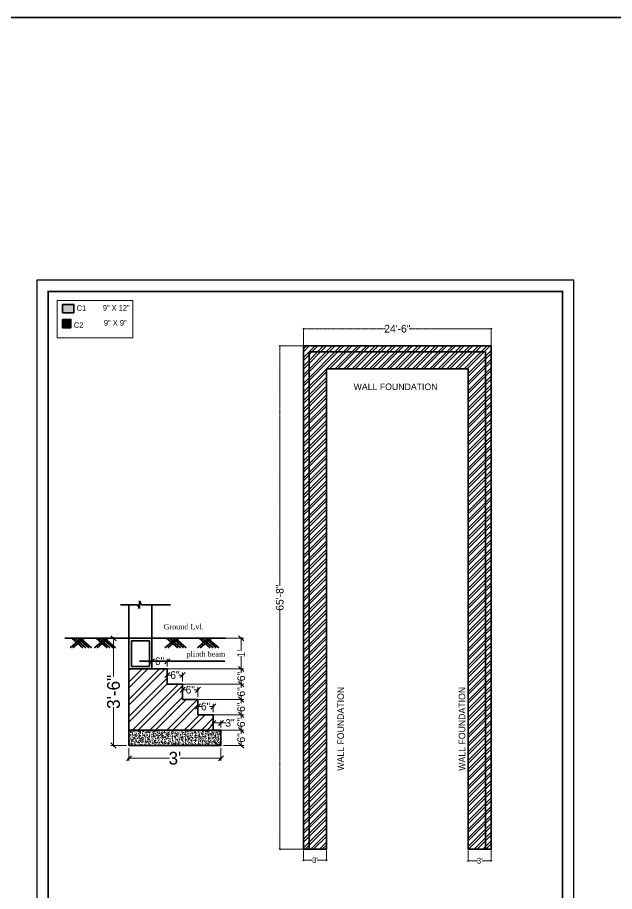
# Model space of a CAD drawing. Header units: millimetres. Extents: x -6808 to 215771, y -89660 to -16303.
# Drawn here: x 101239 to 102173, y -47978 to -46609 of the extents above; entities that cross this region are included whole.
import ezdxf

# ---------------------------------------------------------------- set-up
doc = ezdxf.new("R2010")
doc.units = ezdxf.units.MM
doc.header["$PDMODE"] = 35
doc.linetypes.add('DASHED', pattern=[0.75, 0.5, -0.25])
doc.layers.get('0').update_dxf_attribs({"color": 8})
for name, color, linetype, lineweight in [('column', 5, 'Continuous', 30), ('dim2', 6, 'Continuous', 20), ('wall', 7, 'Continuous', 35), ('WALL FOOTING', 6, 'Continuous', 30)]:
    doc.layers.add(name, color=color, linetype=linetype, lineweight=lineweight)
doc.layers.add('FORMAT', color=7, linetype='Continuous')
doc.styles.add('cdim', font='arial.ttf')
doc.styles.add('SAJ', font='eurr____.ttf')
doc.styles.get("Standard").update_dxf_attribs({"font": 'times.ttf'})
doc.dimstyles.new('SAJ', dxfattribs={"dimtxt": 5, "dimasz": 2, "dimexe": 1, "dimexo": 1, "dimgap": 0.09375, "dimtad": 0, "dimdec": 1, "dimzin": 0, "dimdsep": 46, "dimlunit": 4, "dimtxsty": 'SAJ', "dimblk": 'OBLIQUE', "dimcen": 0.125, "dimdle": 0.375, "dimadec": 0, "dimazin": 0, "dimtfac": 1, "dimtdec": 1, "dimtofl": 0, "dimtmove": 0, "dimatfit": 3, "dimldrblk": 'OBLIQUE', "dimfxl": 1, "dimtolj": 1, "dimtzin": 0, "dimlwd": 5, "dimlwe": 5, "dimarcsym": 1})

# ---------------------------------------------------------------- blocks, each defined once
blk = doc.blocks.new('_Oblique')
at = {"color": 0, "linetype": 'ByBlock', "lineweight": -2}
blk.add_line((-0.5, -0.5), (0.5, 0.5), dxfattribs=at)
blk = doc.blocks.new('*D1150')
at = {"layer": 'Defpoints', "color": 0, "transparency": 16777216}
for p in [(101980.3, -47096.8), (101686.3, -47123.8), (101980.3, -47123.8)]:
    blk.add_point(p, dxfattribs=at)
at = {"layer": 'dim2', "color": 0, "linetype": 'DASHED', "lineweight": 5, "transparency": 16777216}
for p, q in [((101685.9, -47096.8), (101814.8, -47096.8)), ((101686.3, -47122.8), (101686.3, -47095.8)), ((101980.7, -47096.8), (101851.7, -47096.8)), ((101980.3, -47122.8), (101980.3, -47095.8))]:
    blk.add_line(p, q, dxfattribs=at)
at = {"layer": 'dim2', "color": 0, "lineweight": 5, "transparency": 16777216, "xscale": 2, "yscale": 2, "zscale": 2, "rotation": 180}
blk.add_blockref('_Oblique', (101686.3, -47096.8), dxfattribs=at)
at = {"layer": 'dim2', "color": 0, "lineweight": 5, "transparency": 16777216, "xscale": 2, "yscale": 2, "zscale": 2}
blk.add_blockref('_Oblique', (101980.3, -47096.8), dxfattribs=at)
at = {"layer": 'dim2', "color": 0, "transparency": 16777216, "insert": (101833.3, -47096.8), "char_height": 12, "attachment_point": 5, "style": 'SAJ'}
blk.add_mtext('\\A1;24\'-6"', dxfattribs=at)
blk = doc.blocks.new('*D1151')
at = {"layer": 'Defpoints', "color": 0, "transparency": 16777216}
for p in [(101686.3, -47123.8), (101649.3, -47911.8), (101686.3, -47911.8)]:
    blk.add_point(p, dxfattribs=at)
at = {"layer": 'dim2', "color": 0, "linetype": 'DASHED', "lineweight": 5, "transparency": 16777216}
for p, q in [((101685.3, -47123.8), (101648.3, -47123.8)), ((101649.3, -47123.4), (101649.3, -47499.4)), ((101649.3, -47912.1), (101649.3, -47536.2)), ((101685.3, -47911.8), (101648.3, -47911.8))]:
    blk.add_line(p, q, dxfattribs=at)
at = {"layer": 'dim2', "color": 0, "lineweight": 5, "transparency": 16777216, "xscale": 2, "yscale": 2, "zscale": 2}
for p, rotation in [((101649.3, -47123.8), 90), ((101649.3, -47911.8), 270)]:
    blk.add_blockref('_Oblique', p, dxfattribs=dict(at, rotation=rotation))
at = {"layer": 'dim2', "color": 0, "transparency": 16777216, "insert": (101649.3, -47517.8), "char_height": 12, "attachment_point": 5, "rotation": 90, "style": 'SAJ'}
blk.add_mtext('\\A1;65\'-8"', dxfattribs=at)
blk = doc.blocks.new('*D1152')
at = {"layer": 'Defpoints', "color": 0, "transparency": 16777216}
for p in [(101944.3, -47911.8), (101980.3, -47911.8), (101944.3, -47929.9)]:
    blk.add_point(p, dxfattribs=at)
at = {"layer": 'WALL FOOTING', "color": 0, "linetype": 'DASHED', "lineweight": 5, "transparency": 16777216}
for p, q in [((101944.3, -47912.8), (101944.3, -47930.9)), ((101980.3, -47912.8), (101980.3, -47930.9)), ((101943.9, -47929.9), (101958.6, -47929.9)), ((101980.7, -47929.9), (101966, -47929.9))]:
    blk.add_line(p, q, dxfattribs=at)
at = {"layer": 'WALL FOOTING', "color": 0, "lineweight": 5, "transparency": 16777216, "xscale": 2, "yscale": 2, "zscale": 2, "rotation": 180}
blk.add_blockref('_Oblique', (101944.3, -47929.9), dxfattribs=at)
at = {"layer": 'WALL FOOTING', "color": 0, "lineweight": 5, "transparency": 16777216, "xscale": 2, "yscale": 2, "zscale": 2}
blk.add_blockref('_Oblique', (101980.3, -47929.9), dxfattribs=at)
at = {"layer": 'WALL FOOTING', "color": 0, "transparency": 16777216, "insert": (101962.3, -47929.9), "char_height": 5, "attachment_point": 5, "style": 'SAJ'}
blk.add_mtext("\\A1;{\\H1.8x;3'}", dxfattribs=at)
blk = doc.blocks.new('*D1153')
at = {"layer": 'Defpoints', "color": 0, "transparency": 16777216}
for p in [(101686.3, -47911.8), (101722.3, -47911.8), (101722.3, -47928.9)]:
    blk.add_point(p, dxfattribs=at)
at = {"layer": 'WALL FOOTING', "color": 0, "linetype": 'DASHED', "lineweight": 5, "transparency": 16777216}
for p, q in [((101686.3, -47912.8), (101686.3, -47929.9)), ((101722.3, -47912.8), (101722.3, -47929.9)), ((101685.9, -47928.9), (101700.6, -47928.9)), ((101722.7, -47928.9), (101708, -47928.9))]:
    blk.add_line(p, q, dxfattribs=at)
at = {"layer": 'WALL FOOTING', "color": 0, "lineweight": 5, "transparency": 16777216, "xscale": 2, "yscale": 2, "zscale": 2, "rotation": 180}
blk.add_blockref('_Oblique', (101686.3, -47928.9), dxfattribs=at)
at = {"layer": 'WALL FOOTING', "color": 0, "lineweight": 5, "transparency": 16777216, "xscale": 2, "yscale": 2, "zscale": 2}
blk.add_blockref('_Oblique', (101722.3, -47928.9), dxfattribs=at)
at = {"layer": 'WALL FOOTING', "color": 0, "transparency": 16777216, "insert": (101704.3, -47928.9), "char_height": 5, "attachment_point": 5, "style": 'SAJ'}
blk.add_mtext("\\A1;{\\H1.8x;3'}", dxfattribs=at)
blk = doc.blocks.new('*D453')
at = {"layer": 'Defpoints', "color": 0, "transparency": 16777216}
for p in [(84694.51, -47846.71), (84694.51, -47852.71), (84702.43, -47852.71)]:
    blk.add_point(p, dxfattribs=at)
at = {"layer": 'WALL FOOTING', "color": 0, "lineweight": 5, "transparency": 16777216}
for p, q in [((84695.51, -47846.71), (84703.43, -47846.71)), ((84702.43, -47846.33), (84702.43, -47848.19)), ((84702.43, -47853.08), (84702.43, -47851.23)), ((84695.51, -47852.71), (84703.43, -47852.71))]:
    blk.add_line(p, q, dxfattribs=at)
at = {"layer": 'WALL FOOTING', "color": 0, "lineweight": 5, "transparency": 16777216, "xscale": 2, "yscale": 2, "zscale": 2}
for p, rotation in [((84702.43, -47846.71), 90), ((84702.43, -47852.71), 270)]:
    blk.add_blockref('_Oblique', p, dxfattribs=dict(at, rotation=rotation))
at = {"layer": 'WALL FOOTING', "color": 0, "lineweight": 18, "transparency": 16777216, "insert": (84702.43, -47849.71), "char_height": 5, "attachment_point": 5, "rotation": 90, "style": 'SAJ'}
blk.add_mtext('\\A1;{\\H0.6x;6"}', dxfattribs=at)
blk = doc.blocks.new('*D454')
at = {"layer": 'Defpoints', "color": 0, "transparency": 16777216}
for p in [(84691.51, -47840.71), (84691.51, -47846.71), (84702.43, -47846.71)]:
    blk.add_point(p, dxfattribs=at)
at = {"layer": 'WALL FOOTING', "color": 0, "lineweight": 5, "transparency": 16777216}
for p, q in [((84692.51, -47840.71), (84703.43, -47840.71)), ((84702.43, -47840.33), (84702.43, -47842.19)), ((84692.51, -47846.71), (84703.43, -47846.71)), ((84702.43, -47847.08), (84702.43, -47845.23))]:
    blk.add_line(p, q, dxfattribs=at)
at = {"layer": 'WALL FOOTING', "color": 0, "lineweight": 5, "transparency": 16777216, "xscale": 2, "yscale": 2, "zscale": 2}
for p, rotation in [((84702.43, -47840.71), 90), ((84702.43, -47846.71), 270)]:
    blk.add_blockref('_Oblique', p, dxfattribs=dict(at, rotation=rotation))
at = {"layer": 'WALL FOOTING', "color": 0, "lineweight": 18, "transparency": 16777216, "insert": (84702.43, -47843.71), "char_height": 5, "attachment_point": 5, "rotation": 90, "style": 'SAJ'}
blk.add_mtext('\\A1;{\\H0.6x;6"}', dxfattribs=at)
blk = doc.blocks.new('*D455')
at = {"layer": 'Defpoints', "color": 0, "transparency": 16777216}
for p in [(84685.51, -47834.71), (84685.51, -47840.71), (84702.43, -47840.71)]:
    blk.add_point(p, dxfattribs=at)
at = {"layer": 'WALL FOOTING', "color": 0, "lineweight": 5, "transparency": 16777216}
for p, q in [((84702.43, -47834.33), (84702.43, -47836.19)), ((84686.51, -47834.71), (84703.43, -47834.71)), ((84686.51, -47840.71), (84703.43, -47840.71)), ((84702.43, -47841.08), (84702.43, -47839.23))]:
    blk.add_line(p, q, dxfattribs=at)
at = {"layer": 'WALL FOOTING', "color": 0, "lineweight": 5, "transparency": 16777216, "xscale": 2, "yscale": 2, "zscale": 2}
for p, rotation in [((84702.43, -47834.71), 90), ((84702.43, -47840.71), 270)]:
    blk.add_blockref('_Oblique', p, dxfattribs=dict(at, rotation=rotation))
at = {"layer": 'WALL FOOTING', "color": 0, "lineweight": 18, "transparency": 16777216, "insert": (84702.43, -47837.71), "char_height": 5, "attachment_point": 5, "rotation": 90, "style": 'SAJ'}
blk.add_mtext('\\A1;{\\H0.6x;6"}', dxfattribs=at)
blk = doc.blocks.new('*D456')
at = {"layer": 'Defpoints', "color": 0, "transparency": 16777216}
for p in [(84679.51, -47828.71), (84679.51, -47834.71), (84702.43, -47834.71)]:
    blk.add_point(p, dxfattribs=at)
at = {"layer": 'WALL FOOTING', "color": 0, "lineweight": 5, "transparency": 16777216}
for p, q in [((84680.51, -47828.71), (84703.43, -47828.71)), ((84702.43, -47828.33), (84702.43, -47830.19)), ((84702.43, -47835.08), (84702.43, -47833.23)), ((84680.51, -47834.71), (84703.43, -47834.71))]:
    blk.add_line(p, q, dxfattribs=at)
at = {"layer": 'WALL FOOTING', "color": 0, "lineweight": 5, "transparency": 16777216, "xscale": 2, "yscale": 2, "zscale": 2}
for p, rotation in [((84702.43, -47828.71), 90), ((84702.43, -47834.71), 270)]:
    blk.add_blockref('_Oblique', p, dxfattribs=dict(at, rotation=rotation))
at = {"layer": 'WALL FOOTING', "color": 0, "lineweight": 18, "transparency": 16777216, "insert": (84702.43, -47831.71), "char_height": 5, "attachment_point": 5, "rotation": 90, "style": 'SAJ'}
blk.add_mtext('\\A1;{\\H0.6x;6"}', dxfattribs=at)
blk = doc.blocks.new('*D457')
at = {"layer": 'Defpoints', "color": 0, "transparency": 16777216}
for p in [(84673.51, -47822.71), (84673.51, -47828.71), (84702.43, -47828.71)]:
    blk.add_point(p, dxfattribs=at)
at = {"layer": 'WALL FOOTING', "color": 0, "lineweight": 5, "transparency": 16777216}
for p, q in [((84674.51, -47822.71), (84703.43, -47822.71)), ((84702.43, -47822.33), (84702.43, -47824.19)), ((84702.43, -47829.08), (84702.43, -47827.23)), ((84674.51, -47828.71), (84703.43, -47828.71))]:
    blk.add_line(p, q, dxfattribs=at)
at = {"layer": 'WALL FOOTING', "color": 0, "lineweight": 5, "transparency": 16777216, "xscale": 2, "yscale": 2, "zscale": 2}
for p, rotation in [((84702.43, -47822.71), 90), ((84702.43, -47828.71), 270)]:
    blk.add_blockref('_Oblique', p, dxfattribs=dict(at, rotation=rotation))
at = {"layer": 'WALL FOOTING', "color": 0, "lineweight": 18, "transparency": 16777216, "insert": (84702.43, -47825.71), "char_height": 5, "attachment_point": 5, "rotation": 90, "style": 'SAJ'}
blk.add_mtext('\\A1;{\\H0.6x;6"}', dxfattribs=at)
blk = doc.blocks.new('*D458')
at = {"layer": 'Defpoints', "color": 0, "transparency": 16777216}
for p in [(84652.47, -47810.71), (84658.51, -47810.71), (84658.51, -47852.71)]:
    blk.add_point(p, dxfattribs=at)
at = {"layer": 'WALL FOOTING', "color": 0, "lineweight": 5, "transparency": 16777216}
for p, q in [((84652.47, -47810.33), (84652.47, -47825.73)), ((84657.51, -47810.71), (84651.47, -47810.71)), ((84652.47, -47853.08), (84652.47, -47837.69)), ((84657.51, -47852.71), (84651.47, -47852.71))]:
    blk.add_line(p, q, dxfattribs=at)
at = {"layer": 'WALL FOOTING', "color": 0, "lineweight": 5, "transparency": 16777216, "xscale": 2, "yscale": 2, "zscale": 2}
for p, rotation in [((84652.47, -47810.71), 90), ((84652.47, -47852.71), 270)]:
    blk.add_blockref('_Oblique', p, dxfattribs=dict(at, rotation=rotation))
at = {"layer": 'WALL FOOTING', "color": 0, "lineweight": 18, "transparency": 16777216, "insert": (84652.47, -47831.71), "char_height": 5, "attachment_point": 5, "rotation": 90, "style": 'SAJ'}
blk.add_mtext('\\A1;3\'-6"', dxfattribs=at)
blk = doc.blocks.new('*D459')
at = {"layer": 'Defpoints', "color": 0, "transparency": 16777216}
for p in [(84667.51, -47810.71), (84667.51, -47822.71), (84702.43, -47822.71)]:
    blk.add_point(p, dxfattribs=at)
at = {"layer": 'WALL FOOTING', "color": 0, "lineweight": 5, "transparency": 16777216}
for p, q in [((84702.43, -47810.33), (84702.43, -47815.7)), ((84668.51, -47810.71), (84703.43, -47810.71)), ((84702.43, -47823.08), (84702.43, -47817.72)), ((84668.51, -47822.71), (84703.43, -47822.71))]:
    blk.add_line(p, q, dxfattribs=at)
at = {"layer": 'WALL FOOTING', "color": 0, "lineweight": 5, "transparency": 16777216, "xscale": 2, "yscale": 2, "zscale": 2}
for p, rotation in [((84702.43, -47810.71), 90), ((84702.43, -47822.71), 270)]:
    blk.add_blockref('_Oblique', p, dxfattribs=dict(at, rotation=rotation))
at = {"layer": 'WALL FOOTING', "color": 0, "lineweight": 18, "transparency": 16777216, "insert": (84702.43, -47816.71), "char_height": 5, "attachment_point": 5, "rotation": 90, "style": 'SAJ'}
blk.add_mtext("\\A1;{\\H0.6x;1'}", dxfattribs=at)
blk = doc.blocks.new('*D448')
at = {"layer": 'Defpoints', "color": 0, "transparency": 16777216}
for p in [(84694.51, -47843.87), (84691.51, -47846.71), (84694.51, -47846.71)]:
    blk.add_point(p, dxfattribs=at)
at = {"layer": 'WALL FOOTING', "color": 0, "lineweight": 5, "transparency": 16777216}
for p, q in [((84691.13, -47843.87), (84694.51, -47843.87)), ((84691.51, -47845.71), (84691.51, -47842.87)), ((84694.51, -47845.71), (84694.51, -47842.87)), ((84694.51, -47843.87), (84696.51, -47843.87))]:
    blk.add_line(p, q, dxfattribs=at)
at = {"layer": 'WALL FOOTING', "color": 0, "lineweight": 5, "transparency": 16777216, "xscale": 2, "yscale": 2, "zscale": 2, "rotation": 180}
blk.add_blockref('_Oblique', (84691.51, -47843.87), dxfattribs=at)
at = {"layer": 'WALL FOOTING', "color": 0, "lineweight": 5, "transparency": 16777216, "xscale": 2, "yscale": 2, "zscale": 2}
blk.add_blockref('_Oblique', (84694.51, -47843.87), dxfattribs=at)
at = {"layer": 'WALL FOOTING', "color": 0, "lineweight": 18, "transparency": 16777216, "insert": (84698.04, -47843.87), "char_height": 5, "attachment_point": 5, "style": 'SAJ'}
blk.add_mtext('\\A1;{\\H0.6x;3"}', dxfattribs=at)
blk = doc.blocks.new('*D449')
at = {"layer": 'Defpoints', "color": 0, "transparency": 16777216}
for p in [(84691.51, -47837.42), (84685.51, -47840.71), (84691.51, -47840.71)]:
    blk.add_point(p, dxfattribs=at)
at = {"layer": 'WALL FOOTING', "color": 0, "lineweight": 5, "transparency": 16777216}
for p, q in [((84685.13, -47837.42), (84686.99, -47837.42)), ((84685.51, -47839.71), (84685.51, -47836.42)), ((84691.88, -47837.42), (84690.03, -47837.42)), ((84691.51, -47839.71), (84691.51, -47836.42))]:
    blk.add_line(p, q, dxfattribs=at)
at = {"layer": 'WALL FOOTING', "color": 0, "lineweight": 5, "transparency": 16777216, "xscale": 2, "yscale": 2, "zscale": 2, "rotation": 180}
blk.add_blockref('_Oblique', (84685.51, -47837.42), dxfattribs=at)
at = {"layer": 'WALL FOOTING', "color": 0, "lineweight": 5, "transparency": 16777216, "xscale": 2, "yscale": 2, "zscale": 2}
blk.add_blockref('_Oblique', (84691.51, -47837.42), dxfattribs=at)
at = {"layer": 'WALL FOOTING', "color": 0, "lineweight": 18, "transparency": 16777216, "insert": (84688.51, -47837.42), "char_height": 5, "attachment_point": 5, "style": 'SAJ'}
blk.add_mtext('\\A1;{\\H0.6x;6"}', dxfattribs=at)
blk = doc.blocks.new('*D450')
at = {"layer": 'Defpoints', "color": 0, "transparency": 16777216}
for p in [(84685.51, -47830.9), (84679.51, -47834.71), (84685.51, -47834.71)]:
    blk.add_point(p, dxfattribs=at)
at = {"layer": 'WALL FOOTING', "color": 0, "lineweight": 5, "transparency": 16777216}
for p, q in [((84679.13, -47830.9), (84680.99, -47830.9)), ((84679.51, -47833.71), (84679.51, -47829.9)), ((84685.88, -47830.9), (84684.03, -47830.9)), ((84685.51, -47833.71), (84685.51, -47829.9))]:
    blk.add_line(p, q, dxfattribs=at)
at = {"layer": 'WALL FOOTING', "color": 0, "lineweight": 5, "transparency": 16777216, "xscale": 2, "yscale": 2, "zscale": 2, "rotation": 180}
blk.add_blockref('_Oblique', (84679.51, -47830.9), dxfattribs=at)
at = {"layer": 'WALL FOOTING', "color": 0, "lineweight": 5, "transparency": 16777216, "xscale": 2, "yscale": 2, "zscale": 2}
blk.add_blockref('_Oblique', (84685.51, -47830.9), dxfattribs=at)
at = {"layer": 'WALL FOOTING', "color": 0, "lineweight": 18, "transparency": 16777216, "insert": (84682.51, -47830.9), "char_height": 5, "attachment_point": 5, "style": 'SAJ'}
blk.add_mtext('\\A1;{\\H0.6x;6"}', dxfattribs=at)
blk = doc.blocks.new('*D451')
at = {"layer": 'Defpoints', "color": 0, "transparency": 16777216}
for p in [(84679.51, -47825.12), (84673.51, -47828.71), (84679.51, -47828.71)]:
    blk.add_point(p, dxfattribs=at)
at = {"layer": 'WALL FOOTING', "color": 0, "lineweight": 5, "transparency": 16777216}
for p, q in [((84673.13, -47825.12), (84674.99, -47825.12)), ((84673.51, -47827.71), (84673.51, -47824.12)), ((84679.88, -47825.12), (84678.03, -47825.12)), ((84679.51, -47827.71), (84679.51, -47824.12))]:
    blk.add_line(p, q, dxfattribs=at)
at = {"layer": 'WALL FOOTING', "color": 0, "lineweight": 5, "transparency": 16777216, "xscale": 2, "yscale": 2, "zscale": 2, "rotation": 180}
blk.add_blockref('_Oblique', (84673.51, -47825.12), dxfattribs=at)
at = {"layer": 'WALL FOOTING', "color": 0, "lineweight": 5, "transparency": 16777216, "xscale": 2, "yscale": 2, "zscale": 2}
blk.add_blockref('_Oblique', (84679.51, -47825.12), dxfattribs=at)
at = {"layer": 'WALL FOOTING', "color": 0, "lineweight": 18, "transparency": 16777216, "insert": (84676.51, -47825.12), "char_height": 5, "attachment_point": 5, "style": 'SAJ'}
blk.add_mtext('\\A1;{\\H0.6x;6"}', dxfattribs=at)
blk = doc.blocks.new('*D452')
at = {"layer": 'Defpoints', "color": 0, "transparency": 16777216}
for p in [(84673.51, -47819.71), (84667.51, -47822.71), (84673.51, -47822.71)]:
    blk.add_point(p, dxfattribs=at)
at = {"layer": 'WALL FOOTING', "color": 0, "lineweight": 5, "transparency": 16777216}
for p, q in [((84667.13, -47819.71), (84668.99, -47819.71)), ((84667.51, -47821.71), (84667.51, -47818.71)), ((84673.88, -47819.71), (84672.03, -47819.71)), ((84673.51, -47821.71), (84673.51, -47818.71))]:
    blk.add_line(p, q, dxfattribs=at)
at = {"layer": 'WALL FOOTING', "color": 0, "lineweight": 5, "transparency": 16777216, "xscale": 2, "yscale": 2, "zscale": 2, "rotation": 180}
blk.add_blockref('_Oblique', (84667.51, -47819.71), dxfattribs=at)
at = {"layer": 'WALL FOOTING', "color": 0, "lineweight": 5, "transparency": 16777216, "xscale": 2, "yscale": 2, "zscale": 2}
blk.add_blockref('_Oblique', (84673.51, -47819.71), dxfattribs=at)
at = {"layer": 'WALL FOOTING', "color": 0, "lineweight": 18, "transparency": 16777216, "insert": (84670.51, -47819.71), "char_height": 5, "attachment_point": 5, "style": 'SAJ'}
blk.add_mtext('\\A1;{\\H0.6x;6"}', dxfattribs=at)
blk = doc.blocks.new('*D447')
at = {"layer": 'Defpoints', "color": 0, "transparency": 16777216}
for p in [(84658.51, -47852.71), (84694.51, -47852.71), (84694.51, -47857.7)]:
    blk.add_point(p, dxfattribs=at)
at = {"layer": 'WALL FOOTING', "color": 0, "lineweight": 5, "transparency": 16777216}
for p, q in [((84658.51, -47853.71), (84658.51, -47858.7)), ((84694.51, -47853.71), (84694.51, -47858.7)), ((84658.13, -47857.7), (84674.42, -47857.7)), ((84694.88, -47857.7), (84678.59, -47857.7))]:
    blk.add_line(p, q, dxfattribs=at)
at = {"layer": 'WALL FOOTING', "color": 0, "lineweight": 5, "transparency": 16777216, "xscale": 2, "yscale": 2, "zscale": 2, "rotation": 180}
blk.add_blockref('_Oblique', (84658.51, -47857.7), dxfattribs=at)
at = {"layer": 'WALL FOOTING', "color": 0, "lineweight": 5, "transparency": 16777216, "xscale": 2, "yscale": 2, "zscale": 2}
blk.add_blockref('_Oblique', (84694.51, -47857.7), dxfattribs=at)
at = {"layer": 'WALL FOOTING', "color": 0, "lineweight": 18, "transparency": 16777216, "insert": (84676.51, -47857.7), "char_height": 5, "attachment_point": 5, "style": 'SAJ'}
blk.add_mtext("\\A1;3'", dxfattribs=at)
blk = doc.blocks.new('w f')
at = {"layer": 'WALL FOOTING', "lineweight": 0, "ltscale": 5}
h = blk.add_hatch(dxfattribs=at)
h.set_pattern_fill('ANSI32', color=253, scale=0.5)
h.set_pattern_definition([(45, (13436.83, -5495.811), (-3.36759605, 3.36759605), []), (45, (13439.075, -5495.811), (-3.36759605, 3.36759605), [])])
h.paths.add_polyline_path([(84685.51, -47834.71), (84679.51, -47834.71), (84679.51, -47828.71), (84673.51, -47828.71), (84673.51, -47822.71), (84667.51, -47822.71), (84658.51, -47822.71), (84658.51, -47828.71), (84658.51, -47834.71), (84658.51, -47840.71), (84658.51, -47846.71), (84691.51, -47846.71), (84691.51, -47840.71), (84685.51, -47840.71)])
at = {"layer": 'WALL FOOTING', "lineweight": -3, "ltscale": 5}
h = blk.add_hatch(dxfattribs=at)
h.set_pattern_fill('AR-CONC', color=253, scale=0.01)
h.set_pattern_definition([(50, (13436.8298, -5495.8111), (1.82184669, -0.159390855), [0.1905, -2.0955]), (355, (13436.8298, -5495.811), (-0.352434214, 1.910568452), [0.1524, -1.67640584]), (100.4514447, (13436.9816, -5495.8244), (1.46941247, 1.75117752), [0.16190009, -1.780902446]), (46.1842, (13436.8298, -5495.303), (2.71079041, -0.42042328), [0.28575, -3.14325]), (96.6355576, (13437.0557, -5495.338), (2.37404134, 2.47426125), [0.24285023, -2.67135608]), (351.184151, (13436.8298, -5495.303), (2.37404134, 2.47426125), [0.22859967, -2.51459732]), (21, (13437.0838, -5495.4301), (1.516143913, -1.022651982), [0.1905, -2.0955]), (326, (13437.0838, -5495.43), (0.618020283, 1.84187966), [0.1524, -1.6764]), (71.451445, (13437.2101, -5495.5153), (2.134164193, 0.81922769), [0.16190009, -1.780899376]), (37.5, (13436.8298, -5495.8111), (0.0308860325, 0.8455503887), [0, -1.65608, 0, -1.7018, 0, -1.68275]), (7.5, (13436.8298, -5495.8111), (0.668196625, 1.001805748), [0, -0.97028, 0, -1.61798, 0, -0.64135]), (327.5, (13436.2634, -5495.8111), (1.3559059517, -0.05728744), [0, -0.635, 0, -1.9812, 0, -2.6289]), (317.5, (13436.0094, -5495.8111), (1.481291814, 0.25426491), [0, -0.8255, 0, -1.31572, 0, -1.8669])])
h.paths.add_polyline_path([(84658.51, -47846.71), (84658.51, -47852.71), (84694.51, -47852.71), (84694.51, -47846.71)])
at = {"layer": 'WALL FOOTING'}
for p, q in [((84662.64, -47797.6), (84662.64, -47796.06)), ((84662.64, -47796.06), (84663.45, -47797.6)), ((84655.26, -47797.6), (84661.84, -47797.6)), ((84658.51, -47810.71), (84658.51, -47797.6)), ((84662.64, -47799.13), (84661.84, -47797.6)), ((84662.64, -47797.6), (84662.64, -47799.13)), ((84662.64, -47797.6), (84662.64, -47799.13)), ((84663.45, -47797.6), (84674.76, -47797.6)), ((84667.51, -47810.71), (84667.51, -47797.6)), ((84662.65, -47819.64), (84695.99, -47819.64))]:
    blk.add_line(p, q, dxfattribs=at)
at = {"layer": 'WALL FOOTING', "ltscale": 5}
for p, q in [((84633.42, -47810.71), (84696.27, -47810.71)), ((84639.85, -47810.71), (84635.5, -47814.45)), ((84636.14, -47810.71), (84640.5, -47814.45)), ((84640.96, -47810.71), (84636.61, -47814.45)), ((84637.25, -47810.71), (84641.61, -47814.45)), ((84638.46, -47810.71), (84642.81, -47814.45)), ((84639.48, -47810.71), (84643.83, -47814.45)), ((84649.32, -47810.71), (84644.97, -47814.45)), ((84645.62, -47810.71), (84649.97, -47814.45)), ((84650.43, -47810.71), (84646.08, -47814.45)), ((84646.73, -47810.71), (84651.08, -47814.45)), ((84647.93, -47810.71), (84652.28, -47814.45)), ((84648.95, -47810.71), (84653.3, -47814.45)), ((84676.96, -47810.71), (84672.6, -47814.45)), ((84673.25, -47810.71), (84677.6, -47814.45)), ((84678.07, -47810.71), (84673.72, -47814.45)), ((84674.36, -47810.71), (84678.72, -47814.45)), ((84675.57, -47810.71), (84679.92, -47814.45)), ((84676.59, -47810.71), (84680.94, -47814.45)), ((84689.67, -47810.71), (84685.32, -47814.45)), ((84685.97, -47810.71), (84690.32, -47814.45)), ((84690.78, -47810.71), (84686.43, -47814.45)), ((84687.08, -47810.71), (84691.43, -47814.45)), ((84688.28, -47810.71), (84692.64, -47814.45)), ((84689.3, -47810.71), (84693.66, -47814.45))]:
    blk.add_line(p, q, dxfattribs=at)
for points in [[(84667.51, -47810.71), (84658.51, -47810.71), (84658.51, -47822.71), (84667.51, -47822.71)], [(84666.51, -47811.71), (84659.51, -47811.71), (84659.51, -47821.71), (84666.51, -47821.71)], [(84658.51, -47846.71), (84694.51, -47846.71), (84694.51, -47852.71), (84658.51, -47852.71)]]:
    blk.add_lwpolyline(points, close=True, dxfattribs=at)
for points in [[(84658.51, -47828.71), (84658.51, -47822.71)], [(84667.51, -47822.71), (84673.51, -47822.71), (84673.51, -47828.71)], [(84658.51, -47834.71), (84658.51, -47828.71)], [(84673.51, -47828.71), (84679.51, -47828.71), (84679.51, -47834.71)], [(84658.51, -47840.71), (84658.51, -47834.71)], [(84679.51, -47834.71), (84685.51, -47834.71), (84685.51, -47840.71)], [(84685.51, -47840.71), (84691.51, -47840.71), (84691.51, -47846.71), (84658.51, -47846.71), (84658.51, -47840.71)]]:
    blk.add_lwpolyline(points, dxfattribs=at)
at = {"layer": 'WALL FOOTING'}
for s, p in [('Ground Lvl.', (84672.06, -47807.25)), ('plinth beam', (84681.08, -47817.9))]:
    blk.add_text(s, height=2.0809, dxfattribs=at).set_placement(p)
at = {"layer": 'WALL FOOTING', "lineweight": 18}
for p2, distance, picture, middle in [((84658.51, -47810.71), 6.04, '*D458', (84652.47, -47831.71)), ((84694.51, -47852.71), -4.99, '*D447', (84676.51, -47857.7))]:
    dim = blk.add_aligned_dim(p1=(84658.51, -47852.71), p2=p2, distance=distance, dimstyle='SAJ', override={"dimfxl": 75}, dxfattribs=at)
    dim.commit()
    dim.dimension.update_dxf_attribs({"geometry": picture, "text_midpoint": middle})
for p1, p2, distance, picture, middle in [((84667.51, -47810.71), (84667.51, -47822.71), 34.93, '*D459', (84702.43, -47816.71)), ((84667.51, -47822.71), (84673.51, -47822.71), 3, '*D452', (84670.51, -47819.71)), ((84673.51, -47828.71), (84679.51, -47828.71), 3.59, '*D451', (84676.51, -47825.12)), ((84673.51, -47822.71), (84673.51, -47828.71), 28.93, '*D457', (84702.43, -47825.71)), ((84679.51, -47834.71), (84685.51, -47834.71), 3.81, '*D450', (84682.51, -47830.9)), ((84679.51, -47828.71), (84679.51, -47834.71), 22.93, '*D456', (84702.43, -47831.71)), ((84685.51, -47840.71), (84691.51, -47840.71), 3.29, '*D449', (84688.51, -47837.42)), ((84685.51, -47834.71), (84685.51, -47840.71), 16.93, '*D455', (84702.43, -47837.71)), ((84691.51, -47846.71), (84694.51, -47846.71), 2.84, '*D448', (84698.04, -47843.87)), ((84691.51, -47840.71), (84691.51, -47846.71), 10.93, '*D454', (84702.43, -47843.71)), ((84694.51, -47846.71), (84694.51, -47852.71), 7.93, '*D453', (84702.43, -47849.71))]:
    dim = blk.add_aligned_dim(p1=p1, p2=p2, distance=distance, text='{\\H0.6x;<>}', dimstyle='SAJ', override={"dimfxl": 75}, dxfattribs=at)
    dim.commit()
    dim.dimension.update_dxf_attribs({"geometry": picture, "text_midpoint": middle})

msp = doc.modelspace()

# ---------------------------------------------------------------- hatches: boundary and pattern name
at = {"layer": 'column', "ltscale": 2}
for points in [[(101309.192, -47058.62), (101309.192, -47071.719), (101326.657, -47071.719), (101326.657, -47058.62)], [(101322.291, -47095.168), (101322.291, -47082.069), (101309.192, -47082.069), (101309.192, -47095.168)]]:
    msp.add_hatch(color=5, dxfattribs=at).paths.add_polyline_path(points)
at = {"layer": 'WALL FOOTING', "lineweight": 15}
h = msp.add_hatch(dxfattribs=at)
h.set_pattern_fill('ANSI32', color=256, style=0)
h.set_pattern_definition([(45, (3657.917, 0), (-6.7351921, 6.7351921), []), (45, (3662.407, 0), (-6.7351921, 6.7351921), [])])
h.paths.add_polyline_path([(101686.292, -47911.774), (101722.292, -47911.774), (101722.292, -47159.774), (101944.292, -47159.774), (101944.292, -47911.774), (101980.292, -47911.774), (101980.292, -47123.774), (101686.292, -47123.774)])

# ---------------------------------------------------------------- linework, layer by layer
at = {"layer": 'column', "lineweight": 18}
msp.add_lwpolyline([(101300.544, -47052.569), (101419.223, -47052.569), (101419.223, -47111.242), (101300.544, -47111.242)], close=True, dxfattribs=at)
at = {"layer": 'column', "ltscale": 2}
for points in [[(101309.192, -47058.62), (101309.192, -47071.719), (101326.657, -47071.719), (101326.657, -47058.62)], [(101309.192, -47095.168), (101322.291, -47095.168), (101322.291, -47082.069), (101309.192, -47082.069)]]:
    msp.add_lwpolyline(points, close=True, dxfattribs=at)
at = {"layer": 'FORMAT', "color": 0}
msp.add_lwpolyline([(101269.177, -47020.609), (101269.177, -48213.724), (102109.398, -48213.724), (102109.398, -47020.609)], close=True, dxfattribs=at)
msp.add_lwpolyline([(101269.177, -47020.609), (101269.177, -48213.724), (102109.398, -48213.724), (102109.398, -47020.609)], close=True, dxfattribs=at)
at = {"layer": 'FORMAT', "color": 0, "const_width": 2.464}
msp.add_lwpolyline([(101286.861, -47038.294), (101286.861, -48196.039), (102091.714, -48196.039), (102091.714, -47038.294)], close=True, dxfattribs=at)
msp.add_lwpolyline([(101286.861, -47038.294), (101286.861, -48196.039), (102091.714, -48196.039), (102091.714, -47038.294)], close=True, dxfattribs=at)
at = {"layer": 'wall'}
for p, q in [((101980.292, -47123.774), (101686.292, -47123.774)), ((101686.292, -47123.774), (101686.292, -47911.774)), ((101695.292, -47132.774), (101695.292, -47911.774)), ((101971.292, -47132.774), (101695.292, -47132.774)), ((101695.292, -47132.774), (101695.292, -47197.774)), ((101971.292, -47132.774), (101971.292, -47245.274)), ((101980.292, -47123.774), (101980.292, -47911.774)), ((101971.292, -47245.274), (101971.292, -47911.774))]:
    msp.add_line(p, q, dxfattribs=at)
msp.add_lwpolyline([(93155.422, -46609.38), (112001.612, -46609.38), (112001.612, -48747.451), (93155.422, -48747.451)], close=True, dxfattribs=at)
at = {"layer": 'WALL FOOTING'}
msp.add_lwpolyline([(101944.292, -47911.774), (101944.292, -47159.774), (101722.292, -47159.774), (101722.292, -47911.774), (101686.292, -47911.774), (101686.292, -47123.774), (101980.292, -47123.774), (101980.292, -47911.774)], close=True, dxfattribs=at)

# ---------------------------------------------------------------- block references
at = {"layer": 'WALL FOOTING', "xscale": 4, "yscale": 4, "zscale": 4}
msp.add_blockref('w f', (-237220.863, 143661.421), dxfattribs=at)

# ---------------------------------------------------------------- texts
at = {"layer": 'column', "linetype": 'ByBlock', "char_height": 8.73269, "attachment_point": 1, "style": 'SAJ'}
for s, insert, width in [('\\A1;{\\fCentury Gothic|b0|i0|c0|p34;C1}', (101331.311, -47060.183), 641.18496), ('\\A1;{\\fCentury Gothic|b0|i0|c0|p34;C2}', (101326.891, -47086.637), 427.45664)]:
    msp.add_mtext(s, dxfattribs=dict(at, insert=insert, width=width))
at = {"layer": 'column', "char_height": 8.73269, "width": 335.40053, "attachment_point": 5, "style": 'cdim'}
for s, insert in [('\\A1;{\\fCentury Gothic|b0|i0|c0|p34;9" X 12"}', (101393.222, -47064.139)), ('\\A1;{\\fCentury Gothic|b0|i0|c0|p34;9" X 9"}', (101391.745, -47087.592))]:
    msp.add_mtext(s, dxfattribs=dict(at, insert=insert))
at = {"layer": 'WALL FOOTING', "insert": (101764.894, -47182.539), "char_height": 10.21784, "width": 170.47432, "attachment_point": 1}
msp.add_mtext('\\A1;{\\fCentury Gothic|b0|i0|c0|p34;WALL FOUNDATION}', dxfattribs=at)
at = {"layer": 'WALL FOOTING', "char_height": 10.21784, "width": 170.47432, "attachment_point": 1, "rotation": 90}
for insert in [(101739.469, -47788.885), (101929.431, -47788.885)]:
    msp.add_mtext('\\A1;{\\fCentury Gothic|b0|i0|c0|p34;WALL FOUNDATION}', dxfattribs=dict(at, insert=insert))

# ---------------------------------------------------------------- dimensions: what is measured, and where the dimension line sits
at = {"layer": 'dim2'}
for base, p2, angle, picture, middle in [((101980.292, -47096.815), (101980.292, -47123.774), 0, '*D1150', (101833.292, -47096.815)), ((101649.305, -47911.774), (101686.292, -47911.774), 270, '*D1151', (101649.305, -47517.774))]:
    dim = msp.add_linear_dim(base=base, p1=(101686.292, -47123.774), p2=p2, angle=angle, dimstyle='SAJ', override={"dimtxt": 12}, dxfattribs=at)
    dim.commit()
    dim.dimension.update_dxf_attribs({"geometry": picture, "text_midpoint": middle, "dimtype": 161})
at = {"layer": 'WALL FOOTING'}
for p1, p2, distance, picture, middle in [((101686.292, -47911.774), (101722.292, -47911.774), -17.113, '*D1153', (101704.292, -47928.887)), ((101980.292, -47911.774), (101944.292, -47911.774), 18.113, '*D1152', (101962.292, -47929.887))]:
    dim = msp.add_aligned_dim(p1=p1, p2=p2, distance=distance, text='{\\H1.8x;<>}', dimstyle='SAJ', dxfattribs=at)
    dim.commit()
    dim.dimension.update_dxf_attribs({"geometry": picture, "text_midpoint": middle})

doc.saveas('drawing.dxf')
